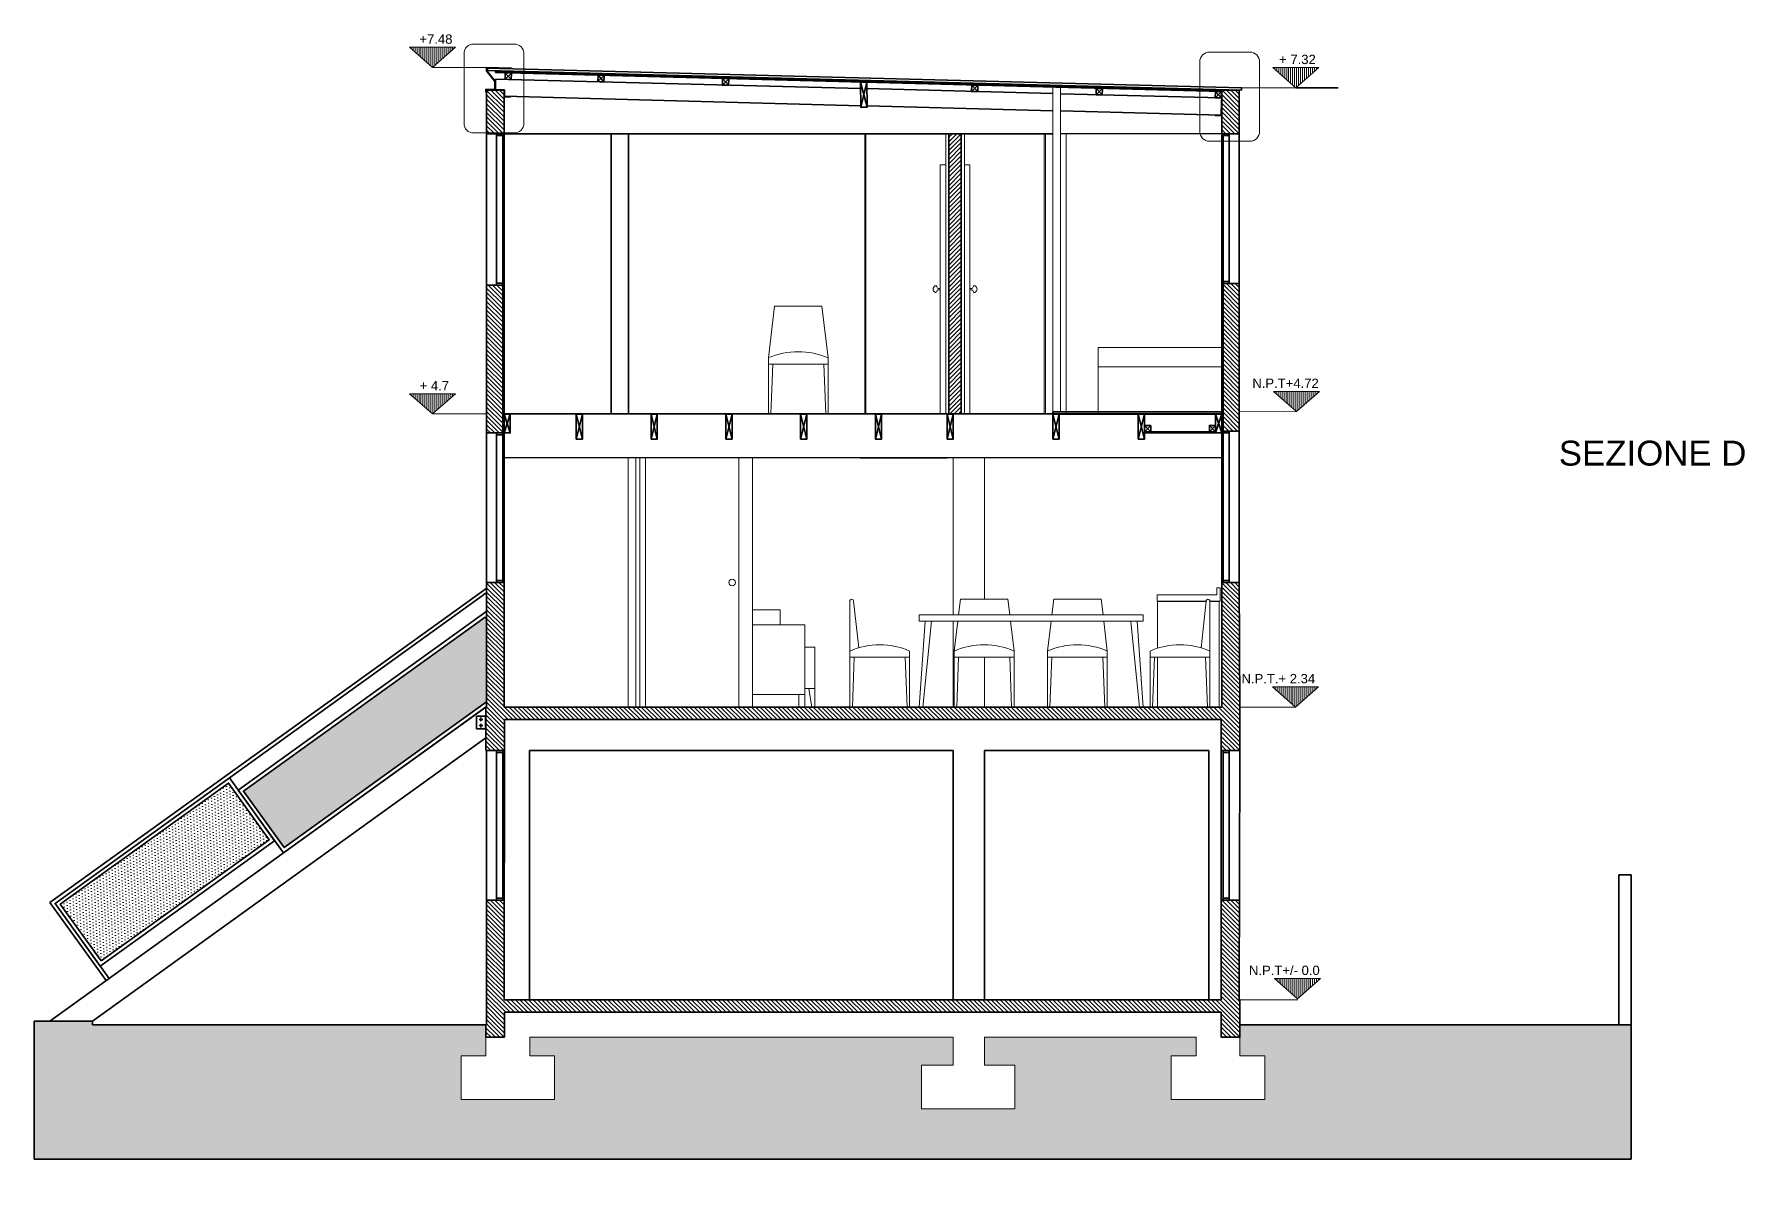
# Model space of a CAD drawing. Header units: inches. Extents: x 270 to 3549, y 15 to 2340.
# Drawn here: x 2176 to 3549, y 15 to 927 of the extents above; entities that cross this region are included whole.
import ezdxf

# ---------------------------------------------------------------- set-up
doc = ezdxf.new("R2010")
doc.units = ezdxf.units.IN
doc.header["$MEASUREMENT"] = 0
for name, color, linetype, lineweight in [('A-ANNO-SYMB', 3, 'Continuous', 18), ('A-ANNO-TEXT', 3, 'Continuous', 18), ('A-ELEV-MBE1', 7, 'Continuous', 35), ('A-FURN', 8, 'Continuous', 18), ('A-SECT-MCUT', 7, 'Continuous', 35), ('A-SECT-PATT', 8, 'Continuous', 18), ('A-WALL-FULL', 7, 'Continuous', 35)]:
    doc.layers.add(name, color=color, linetype=linetype, lineweight=lineweight)
doc.styles.add('Annotativa', font='Arial.ttf')
doc.styles.add('E-ARIAL', font='Arial.ttf')
pattern_1 = [(135, (414.7082, -172.1452), (-1.767767, -1.767767), [])]
pattern_2 = [(135, (-9600.062, -4129.3072), (-1.76776695, -1.76776695), [])]

msp = doc.modelspace()

# ---------------------------------------------------------------- hatches: boundary and pattern name
at = {"layer": 'A-SECT-PATT'}
h = msp.add_hatch(dxfattribs=at)
h.set_pattern_fill('ANSI31', color=256, scale=0.5, angle=225, style=0)
h.set_pattern_definition([(270, (22305.2057, -12266.5472), (1.5875, -3e-15), [])])
h.paths.add_polyline_path([(2514.5, 916.2), (2496.1, 900), (2477.7, 916.2)])
h = msp.add_hatch(dxfattribs=at)
h.set_pattern_fill('ANSI31', color=256, scale=0.5, angle=225, style=0)
h.set_pattern_definition([(270, (21612.4176, -12282.8585), (1.5875, -3e-15), [])])
h.paths.add_polyline_path([(3207.3, 899.9), (3188.9, 883.6), (3170.5, 899.9)])
h = msp.add_hatch(dxfattribs=at)
h.set_pattern_fill('ANSI31', color=256, scale=20, angle=90, style=0)
h.set_pattern_definition(pattern_1)
h.paths.add_polyline_path([(2553.5, 881.7), (2553.5, 847.4), (2539.5, 847.4), (2539.5, 881.7)])
h.paths.add_polyline_path([(2553.5, 847.4), (2553.5, 846.7), (2539.5, 846.7), (2539.5, 847.4)])
h = msp.add_hatch(dxfattribs=at)
h.set_pattern_fill('ANSI31', color=256, scale=20, angle=90, style=0)
h.set_pattern_definition(pattern_1)
h.paths.add_polyline_path([(3143.5, 881.8), (3143.5, 846.8), (3133, 846.8), (3130.5, 846.8), (3130.5, 846.8), (3129.5, 846.8), (3129.5, 881.8)])
h = msp.add_hatch(dxfattribs=at)
h.set_pattern_fill('ANSI31', color=256, scale=20, angle=180)
h.set_pattern_definition([(225, (6845.544, 2208.7426), (1.767767, -1.767767), [])])
h.paths.add_polyline_path([(2915.1, 846.8), (2910.4, 846.8), (2910.4, 621.9), (2920.4, 621.9), (2920.4, 846.8)])
h = msp.add_hatch(dxfattribs=at)
h.set_pattern_fill('ANSI31', color=256, scale=20, angle=90)
h.set_pattern_definition(pattern_2)
h.paths.add_polyline_path([(2539.5, 606.7), (2552.5, 606.7), (2552.5, 725.3), (2539.5, 725.3)])
h = msp.add_hatch(dxfattribs=at)
h.set_pattern_fill('ANSI31', color=256, scale=20, angle=90)
h.set_pattern_definition(pattern_2)
h.paths.add_polyline_path([(3143.5, 726.7), (3135.5, 726.7), (3130.5, 726.7), (3130.5, 608.2), (3135.5, 608.2), (3143.5, 608.2)])
h = msp.add_hatch(dxfattribs=at)
h.set_pattern_fill('ANSI31', color=256, scale=0.5, angle=225, style=0)
h.set_pattern_definition([(270, (22305.2057, -12544.65), (1.5875, -3e-15), [])])
h.paths.add_polyline_path([(2514.5, 638.1), (2496.1, 621.9), (2477.7, 638.1)])
h = msp.add_hatch(dxfattribs=at)
h.set_pattern_fill('ANSI31', color=256, scale=0.5, angle=225, style=0)
h.set_pattern_definition([(270, (21611.8855, -12542.7535), (1.5875, -4e-15), [])])
h.paths.add_polyline_path([(3207.8, 640), (3189.4, 623.7), (3171, 640)])
h = msp.add_hatch(dxfattribs=at)
h.set_pattern_fill('ANSI31', color=256, scale=20, angle=90)
h.set_pattern_definition(pattern_2)
h.paths.add_polyline_path([(2539, 351.8), (2554, 351.8), (2554, 376.7), (3129, 376.7), (3129, 351.8), (3144, 351.8), (3144, 386.7), (3143.5, 486.7), (3129.5, 486.7), (3129.5, 386.7), (3119.9, 386.7), (3119.9, 386.7), (3117.9, 386.7), (3073.9, 386.7), (3073.9, 386.7), (3071.9, 386.7), (3066.5, 386.7), (3066.5, 386.7), (3063.5, 386.7), (2991.6, 386.7), (2991.6, 386.7), (2989.6, 386.7), (2962.8, 386.7), (2962.8, 386.7), (2960.8, 386.7), (2916.8, 386.7), (2916.8, 386.7), (2914.8, 386.7), (2889.5, 386.7), (2889.5, 386.7), (2886.5, 386.7), (2879, 386.7), (2879, 386.7), (2877, 386.7), (2833, 386.7), (2833, 386.7), (2831, 386.7), (2803, 386.7), (2803, 386.7), (2800.5, 386.7), (2795, 386.7), (2795, 386.7), (2790, 386.7), (2553.5, 386.7), (2553.5, 486.7), (2539.5, 486.7), (2539.5, 386.7)])
h = msp.add_hatch(dxfattribs=at)
h.set_pattern_fill('DOTS', color=256, scale=40, angle=362.9169, style=0)
h.set_pattern_definition([(2.91694, (414.7082, -172.1452), (1.1211598, 2.5603712), [0, -2.5])])
h.paths.add_polyline_path([(2538.3, 458.9), (2539.5, 457.4), (2539.5, 446.7), (2539.5, 426.7), (2539.5, 406.7), (2539.5, 390.8), (2377.1, 273.9), (2344.3, 319.3)])
h = msp.add_hatch(dxfattribs=at)
h.set_pattern_fill('ANSI31', color=256, scale=0.5, angle=225, style=0)
h.set_pattern_definition([(270, (21612.719, -12779.7838), (1.5875, -3e-15), [])])
h.paths.add_polyline_path([(3207, 402.9), (3188.6, 386.7), (3170.2, 402.9)])
h = msp.add_hatch(dxfattribs=at)
h.set_pattern_fill('DOTS', color=256, scale=40, angle=362.9169, style=0)
h.set_pattern_definition([(272.916943, (-6901.1531, 4841.521), (2.5603712, -1.1211598), [0, -2.5])])
h.paths.add_polyline_path([(2332.4, 325.7), (2365.1, 280.2), (2230.1, 183), (2197.4, 228.5)])
h = msp.add_hatch(dxfattribs=at)
h.set_pattern_fill('ANSI31', color=256, scale=20, angle=90)
h.set_pattern_definition(pattern_2)
h.paths.add_polyline_path([(3129, 141.8), (3129, 121.8), (3144, 121.8), (3144, 151.8), (3143.5, 151.8), (3143.7, 231.8), (3129, 231.8), (3129, 151.8), (2553.5, 151.8), (2553.5, 171.8), (2553.7, 231.8), (2539.5, 231.8), (2539.5, 131.8), (2539, 131.8), (2539, 121.8), (2554, 121.8), (2554, 141.8)])
h = msp.add_hatch(dxfattribs=at)
h.set_pattern_fill('ANSI31', color=256, scale=0.5, angle=225, style=0)
h.set_pattern_definition([(270, (21611.0252, -13013.9391), (1.5875, -4e-15), [])])
h.paths.add_polyline_path([(3208.7, 168.8), (3190.3, 152.6), (3171.9, 168.8)])
h = msp.add_hatch(dxfattribs=at)
h.set_pattern_fill('DOTS', color=256, scale=100, angle=90, style=0)
h.set_pattern_definition([(360, (894.937, -1210.482), (3.125, 6.25), [0, -6.25])])
h.paths.add_polyline_path([(2176.5, 134.7), (2223.2, 134.7), (2223.2, 131.8), (2539, 131.8), (2539, 121.8), (2539, 106.8), (2519.1, 106.8), (2519.1, 71.8), (2594.1, 71.8), (2594.1, 106.8), (2574.2, 106.8), (2574.2, 121.8), (2914, 121.8), (2914, 99.3), (2909.4, 99.3), (2888.5, 99.3), (2888.5, 64.3), (2963.5, 64.3), (2963.5, 99.3), (2943.6, 99.3), (2939, 99.3), (2939, 121.8), (3108.8, 121.8), (3108.8, 106.8), (3088.9, 106.8), (3088.9, 71.8), (3163.9, 71.8), (3163.9, 106.8), (3144, 106.8), (3144, 121.8), (3144, 131.8), (3458, 131.8), (3458, 23.9), (2176.5, 23.9)])
h.paths.add_polyline_path([(2557, 27.2), (2535.1, 27.2), (2535.1, 15.7), (2557, 15.7)], flags=9)
h.paths.add_polyline_path([(2933.6, 26.1), (2912.5, 26.1), (2912.5, 14.6), (2933.6, 14.6)], flags=9)
h.paths.add_polyline_path([(3145.2, 26.2), (3123.4, 26.2), (3123.4, 14.7), (3145.2, 14.7)], flags=9)

# ---------------------------------------------------------------- linework, layer by layer
for p, q in [((2765.6, 621.9), (2767.6, 621.9)), ((2813.6, 621.9), (2811.6, 621.9)), ((2742, 586.7), (2667, 586.7)), ((2662.5, 386.7), (2662.5, 386.7)), ((2795, 386.7), (2790, 386.7)), ((2803, 386.7), (2800.5, 386.7)), ((2831, 386.7), (2833, 386.7)), ((2879, 386.7), (2877, 386.7)), ((2886.5, 386.7), (2889.5, 386.7)), ((2914.8, 386.7), (2916.8, 386.7)), ((2962.8, 386.7), (2960.8, 386.7)), ((2989.6, 386.7), (2991.6, 386.7)), ((3037.6, 386.7), (3035.6, 386.7)), ((3066.5, 386.7), (3063.5, 386.7)), ((3071.9, 386.7), (3073.9, 386.7)), ((3119.9, 386.7), (3117.9, 386.7))]:
    msp.add_line(p, q)
at = {"layer": 'A-ANNO-SYMB', "ltscale": 0.003}
for p, q in [((2539, 121.8), (2539, 106.8)), ((2574.2, 121.8), (2574.2, 106.8)), ((2914, 121.8), (2574.2, 121.8)), ((2914, 121.8), (2914, 99.3)), ((3108.8, 121.8), (2939, 121.8)), ((2939, 121.8), (2939, 99.3)), ((3108.8, 121.8), (3108.8, 106.8)), ((3144, 121.8), (3144, 106.8)), ((2519.1, 106.8), (2519.1, 71.8)), ((2539, 106.8), (2519.1, 106.8)), ((2594.1, 106.8), (2574.2, 106.8)), ((2594.1, 106.8), (2594.1, 71.8)), ((2888.5, 99.3), (2888.5, 64.3)), ((2888.5, 99.3), (2909.4, 99.3)), ((2909.4, 99.3), (2914, 99.3)), ((2939, 99.3), (2943.6, 99.3)), ((2943.6, 99.3), (2963.5, 99.3)), ((2963.5, 99.3), (2963.5, 64.3)), ((3088.9, 106.8), (3088.9, 71.8)), ((3088.9, 106.8), (3108.8, 106.8)), ((3144, 106.8), (3163.9, 106.8)), ((3163.9, 106.8), (3163.9, 71.8)), ((2594.1, 71.8), (2519.1, 71.8)), ((3088.9, 71.8), (3163.9, 71.8)), ((2888.5, 64.3), (2963.5, 64.3))]:
    msp.add_line(p, q, dxfattribs=at)
at = {"layer": 'A-ANNO-SYMB'}
for points in [[(2496.1, 900), (2514.5, 916.2), (2477.7, 916.2)], [(3188.9, 883.7), (3207.3, 899.9), (3170.5, 899.9)], [(2496.1, 621.9), (2514.5, 638.1), (2477.7, 638.1)], [(3189.4, 623.8), (3207.8, 640), (3171, 640)], [(3188.6, 386.7), (3207, 403), (3170.2, 403)], [(3190.3, 152.6), (3208.7, 168.8), (3171.9, 168.8)]]:
    msp.add_lwpolyline(points, close=True, dxfattribs=at)
at = {"layer": 'A-ANNO-SYMB', "ltscale": 0.003}
for points in [[(2561.7, 918.8), (2529.1, 918.8, 0.414214), (2521.4, 911.1), (2521.4, 855.1, 0.414214), (2529.1, 847.4), (2561.7, 847.4, 0.414214), (2569.4, 855.1), (2569.4, 911.1, 0.414214)], [(3152.1, 912.3), (3119.5, 912.3, 0.414214), (3111.8, 904.6), (3111.8, 848.6, 0.414214), (3119.5, 840.8), (3152.1, 840.8, 0.414214), (3159.8, 848.6), (3159.8, 904.6, 0.414214)]]:
    msp.add_lwpolyline(points, format="xyb", close=True, dxfattribs=at)
at = {"layer": 'A-ANNO-SYMB'}
for points in [[(2539.5, 900), (2539.5, 900), (2512.2, 900), (2496.3, 900)], [(3188.9, 883.7), (3188.9, 883.7), (3173, 883.7), (3140.9, 883.6)], [(2539.5, 621.9), (2539.5, 621.9), (2512.2, 621.9), (2496.1, 621.9)], [(3143.5, 623.7), (3143.5, 623.7), (3189.4, 623.8), (3179.1, 623.7)], [(3143.5, 386.7), (3143.5, 386.7), (3188.6, 386.7), (3188.6, 386.7)], [(3143.5, 151.8), (3143.5, 151.8), (3190.5, 151.8), (3190.5, 151.8)]]:
    msp.add_lwpolyline(points, dxfattribs=at)
at = {"layer": 'A-ELEV-MBE1'}
for p, q in [((2540.2, 899.4), (2540.1, 897.6)), ((3145.2, 881.8), (2540.1, 897.6)), ((3145.2, 883.6), (2540.2, 899.4)), ((2559.6, 899.4), (2559.6, 899.1)), ((2538.8, 880.1), (2539.1, 880.1)), ((2839.7, 883), (2546.6, 890.6)), ((2546.7, 881.9), (2554, 881.9)), ((2553.5, 881.4), (2553.8, 881.4)), ((2554, 881.9), (2554, 876.9)), ((2994.2, 879.1), (2844.7, 883)), ((3129.1, 875.5), (3000.2, 878.8)), ((3129.4, 881.8), (3129.3, 866.8)), ((3129.4, 881.8), (3129.5, 881.8)), ((3145.2, 883.6), (3145.2, 881.8)), ((3188.9, 883.7), (3222.8, 883.7)), ((2839.8, 869.3), (2554, 876.9)), ((2558.5, 876.7), (2558.5, 876.4)), ((2993.9, 865.3), (2844.8, 869.2)), ((3128.9, 861.8), (3000.4, 865.2)), ((3129.3, 866.8), (3128.9, 866.8)), ((3128.9, 866.8), (3128.9, 861.8)), ((3129.4, 866.4), (3129.1, 866.4)), ((3124.4, 861.7), (3124.4, 861.4)), ((2539.5, 486.7), (2539.5, 846.7)), ((2539.5, 846.7), (2553.5, 846.7)), ((2547.5, 725.3), (2547.5, 846.7)), ((2547.5, 845.3), (2552.5, 845.3)), ((2552.5, 486.7), (2552.5, 846.7)), ((2553.5, 846.8), (2994, 846.8)), ((2553.5, 846.7), (2553.5, 586.7)), ((3000, 846.8), (3129.5, 846.9)), ((3129.5, 826.7), (3129.5, 846.8)), ((3130.5, 486.7), (3130.5, 846.8)), ((3135.5, 846.8), (3130.5, 846.8)), ((3135.5, 845.3), (3130.5, 845.3)), ((3135.5, 726.7), (3135.5, 846.8)), ((3143.5, 826.7), (3143.5, 846.8)), ((3129.5, 826.7), (3129.5, 766.7)), ((3143.5, 806.7), (3143.5, 826.7)), ((3143.5, 786.7), (3143.5, 806.7)), ((3143.5, 486.7), (3143.5, 786.7)), ((3129.5, 766.7), (3129.5, 746.7)), ((3129.5, 746.7), (3129.5, 726.7)), ((3135.5, 728.2), (3130.5, 728.2)), ((2539.5, 725.3), (2552.5, 725.3)), ((2547.5, 726.8), (2552.5, 726.8)), ((3129.5, 726.7), (3129.5, 586.7)), ((3135.5, 726.7), (3130.5, 726.7)), ((2553.5, 646.7), (2553.5, 626.7)), ((2553.5, 626.7), (2553.5, 606.7)), ((2553.5, 621.9), (3129.5, 621.9)), ((2994, 621.7), (2994, 623.7)), ((2994, 623.7), (3129.5, 623.7)), ((2994, 621.7), (3129.5, 621.7)), ((3129.5, 623.7), (3129.5, 621.7)), ((2539.5, 606.7), (2552.5, 606.7)), ((2547.5, 486.7), (2547.5, 606.7)), ((2547.5, 605.2), (2552.5, 605.2)), ((2552.5, 606.7), (2553.5, 606.7)), ((2553, 607.2), (2553, 607.2)), ((3124.5, 607.7), (3067.5, 607.7)), ((3124.5, 606.7), (3067.5, 606.7)), ((3130.5, 606.7), (3129.5, 606.7)), ((3135.5, 608.2), (3130.5, 608.2)), ((3135.5, 606.7), (3130.5, 606.7)), ((3135.5, 486.7), (3135.5, 608.2)), ((2553.5, 586.9), (3129.5, 586.7)), ((2553.5, 586.7), (2553.5, 566.7)), ((2839.2, 586.7), (2909.2, 586.7)), ((3129.5, 586.7), (3129.5, 566.7)), ((2553.5, 566.7), (2553.5, 546.7)), ((3129.5, 566.7), (3129.5, 546.7)), ((2553.5, 546.7), (2553.5, 526.7)), ((3129.5, 546.7), (3129.5, 526.7)), ((2553.5, 526.7), (2553.5, 486.7)), ((3129.5, 526.7), (3129.5, 486.7)), ((2539, 481.7), (2189, 229.8)), ((2539, 481.7), (2539.5, 481.7)), ((2553.5, 486.7), (2539.5, 486.7)), ((2547.5, 488.2), (2552.5, 488.2)), ((2547.5, 486.7), (2552.5, 486.7)), ((3129.5, 486.7), (3143.5, 486.7)), ((3129.5, 486.7), (3143.5, 486.7)), ((3135.5, 488.2), (3130.5, 488.2)), ((3135.5, 486.7), (3130.5, 486.7)), ((3143.5, 486.7), (3138.5, 486.7)), ((2539, 478), (2193.2, 229.2)), ((2539, 478), (2539.5, 478)), ((2539, 386.7), (2189, 134.7)), ((2539, 362.1), (2539, 386.7)), ((2531.5, 379.3), (2531.5, 369.3)), ((2531.5, 379.3), (2539, 379.3)), ((2533.5, 376.8), (2536.5, 376.8)), ((2533.5, 371.8), (2536.5, 371.8)), ((2535, 375.3), (2535, 378.3)), ((2535, 373.3), (2535, 370.3)), ((2538.5, 379.3), (2538.5, 369.3)), ((2539, 362.1), (2223.2, 134.7)), ((2531.5, 369.3), (2539, 369.3)), ((2554, 351.8), (2539, 351.8)), ((2553.5, 351.8), (2539.5, 351.8)), ((2539.5, 351.8), (2539.5, 331.8)), ((2547.5, 351.8), (2552.5, 351.8)), ((2547.5, 231.8), (2547.5, 351.8)), ((2547.5, 350.3), (2552.5, 350.3)), ((2574, 151.8), (2574, 351.8)), ((3119, 351.8), (3119, 151.8)), ((3130.5, 231.8), (3130.5, 351.8)), ((3135.5, 351.8), (3130.5, 351.8)), ((3135.5, 350.3), (3130.5, 350.3)), ((3135.5, 231.8), (3135.5, 351.8)), ((2539.5, 331.8), (2539.5, 311.8)), ((2539.5, 311.8), (2539.5, 331.8)), ((2539.5, 311.8), (2539.5, 291.8)), ((2539.5, 291.8), (2539.5, 311.8)), ((2539.5, 271.8), (2539.5, 291.8)), ((2539.5, 251.8), (2539.5, 271.8)), ((2539.5, 271.8), (2539.5, 251.8)), ((2539.5, 251.8), (2539.5, 231.8)), ((3448, 141.8), (3448, 252)), ((3448, 252), (3458, 252)), ((3448, 131.8), (3448, 252)), ((3448, 252), (3458, 252)), ((3458, 252), (3458, 141.8)), ((3458, 252), (3458, 131.8)), ((2189, 229.8), (2234.1, 167.2)), ((2193.2, 229.2), (2236.5, 169)), ((2539.5, 231.8), (2553.7, 231.8)), ((2547.5, 233.3), (2552.5, 233.3)), ((3135.5, 233.3), (3130.5, 233.3)), ((3135.5, 231.8), (3130.5, 231.8)), ((2553.5, 151.8), (2553.5, 171.8)), ((2176.5, 134.7), (2176.5, 23.9)), ((2223.2, 134.7), (2176.5, 134.7)), ((2223.2, 134.7), (2223.2, 131.8)), ((2223.2, 131.8), (2539, 131.8)), ((3144, 131.8), (3458, 131.8)), ((3458, 131.8), (3458, 23.9)), ((2176.5, 23.9), (3458, 23.9))]:
    msp.add_line(p, q, dxfattribs=at)
for points in [[(2559.6, 899.4), (2539.5, 900), (2539.5, 897.3), (2546.1, 888.8), (2546.1, 882.4), (2538.8, 882.4), (2538.8, 880.1)], [(2559.6, 899.1), (2539.8, 899.7), (2539.8, 897.4), (2546.4, 888.9), (2546.4, 882.1), (2539.1, 882.1), (2539.1, 880.1)], [(2546.6, 890.6), (2546.7, 881.9)], [(2553.5, 881.4), (2553.5, 876.4), (2558.5, 876.4), (2558.5, 876.4)], [(2553.8, 881.4), (2553.8, 876.7), (2558.5, 876.7)], [(3129.4, 866.4), (3129.4, 861.4), (3124.4, 861.4), (3124.4, 861.4)], [(3129.1, 866.4), (3129.1, 861.7), (3124.4, 861.7)], [(2539.5, 462.5), (2539, 463.1), (2340.2, 320), (2376.4, 269.7), (2539.5, 387.1)], [(2539.5, 457.4), (2538.3, 458.9), (2344.3, 319.3), (2377.1, 273.9), (2539.5, 390.8)], [(2574, 351.8), (2914, 351.8)], [(2914, 351.8), (2914, 151.8), (2939, 151.8), (2939, 351.8)], [(2939, 351.8), (3119, 351.8)]]:
    msp.add_lwpolyline(points, dxfattribs=at)
for points in [[(2229.4, 178.8), (2369.3, 279.5), (2333.1, 329.8), (2193.2, 229.2)], [(2230.1, 183), (2365.1, 280.2), (2332.4, 325.7), (2197.4, 228.5)]]:
    msp.add_lwpolyline(points, close=True, dxfattribs=at)
for centre in [(2535, 376.8), (2535, 371.8)]:
    msp.add_circle(centre, 0.5, dxfattribs=at)
at = {"layer": 'A-FURN'}
for p, q in [((2765.6, 666.9), (2770.6, 708.4)), ((2770.6, 708.4), (2808.6, 708.4)), ((2813.6, 666.9), (2808.6, 708.4)), ((3030.3, 621.7), (3030.3, 675.2)), ((3030.3, 675.2), (3129.5, 675.2)), ((2765.6, 621.9), (2765.6, 666.9)), ((2813.6, 661.9), (2765.6, 661.9)), ((2769.1, 661.9), (2767.6, 621.9)), ((2810.1, 661.9), (2811.6, 621.9)), ((2813.6, 621.9), (2813.6, 666.9)), ((3030.3, 659.7), (3129.5, 659.7)), ((3125.6, 476.7), (3125.6, 482.3)), ((3125.6, 482.3), (3125.6, 476.7)), ((3128.1, 482.3), (3125.6, 482.3)), ((3128.1, 482.3), (3128.1, 471.7)), ((2831, 426.7), (2831, 471.7)), ((2834, 471.7), (2838.1, 434.3)), ((2918.3, 460.7), (2919.8, 473.2)), ((2919.8, 473.2), (2957.8, 473.2)), ((2959.3, 460.7), (2957.8, 473.2)), ((2993.1, 460.7), (2994.6, 473.2)), ((2994.6, 473.2), (3032.6, 473.2)), ((3034.2, 460.7), (3032.6, 473.2)), ((3077.6, 476.7), (3077.6, 471.7)), ((3077.6, 476.7), (3125.6, 476.7)), ((3077.6, 471.7), (3116.9, 471.7)), ((3077.9, 471.3), (3077.9, 434)), ((3077.9, 471.3), (3116.9, 471.3)), ((3116.9, 471.7), (3112.8, 434.3)), ((3119.9, 471.7), (3128.1, 471.7)), ((3119.9, 426.7), (3119.9, 471.7)), ((3119.9, 471.3), (3127.4, 471.3)), ((3127.4, 471.3), (3127.4, 386.7)), ((2753, 464.7), (2775, 464.7)), ((2775, 464.7), (2775, 452.7)), ((2886.5, 460.7), (3066.5, 460.7)), ((2886.5, 455.7), (2886.5, 460.7)), ((3066.5, 455.7), (2886.5, 455.7)), ((2891.5, 455.7), (2886.5, 386.7)), ((2896.5, 455.7), (2889.5, 386.7)), ((2914.8, 431.7), (2917.7, 455.7)), ((2962.8, 431.7), (2959.9, 455.7)), ((2989.6, 431.7), (2992.5, 455.7)), ((3037.6, 431.7), (3034.8, 455.7)), ((3056.6, 455.4), (3063.5, 386.7)), ((3061.5, 455.7), (3066.5, 386.7)), ((3066.5, 460.7), (3066.5, 455.7)), ((2795, 452.7), (2753, 452.7)), ((2795, 386.7), (2795, 452.7)), ((2803, 434.7), (2795, 434.7)), ((2803, 401.7), (2803, 434.7)), ((2831, 386.7), (2831, 426.7)), ((2831, 426.7), (2879, 426.7)), ((2834.5, 426.7), (2833, 386.7)), ((2875.5, 426.7), (2877, 386.7)), ((2879, 426.7), (2879, 431.7)), ((2879, 426.7), (2879, 386.7)), ((2914.8, 386.7), (2914.8, 431.7)), ((2962.8, 426.7), (2914.8, 426.7)), ((2918.3, 426.7), (2916.8, 386.7)), ((2939, 386.7), (2939, 426.7)), ((2959.3, 426.7), (2960.8, 386.7)), ((2962.8, 386.7), (2962.8, 431.7)), ((2989.6, 386.7), (2989.6, 431.7)), ((3037.6, 426.7), (2989.6, 426.7)), ((2993.1, 426.7), (2991.6, 386.7)), ((3034.1, 426.7), (3035.6, 386.7)), ((3037.6, 386.7), (3037.6, 431.7)), ((3071.9, 426.7), (3071.9, 431.7)), ((3119.9, 426.7), (3071.9, 426.7)), ((3071.9, 426.7), (3071.9, 386.7)), ((3075.4, 426.7), (3073.9, 386.7)), ((3077.9, 426.7), (3077.9, 386.7)), ((3116.4, 426.7), (3117.9, 386.7)), ((3119.9, 386.7), (3119.9, 426.7)), ((2803, 401.7), (2795, 401.7)), ((2798, 401.7), (2800.5, 386.7)), ((2803, 401.7), (2803, 386.7)), ((2790, 396.7), (2753, 396.7)), ((2790, 386.7), (2790, 396.7)), ((2790, 396.7), (2795, 396.7))]:
    msp.add_line(p, q, dxfattribs=at)
msp.add_lwpolyline([(3081.1, 471.3), (3081.1, 471.7)], dxfattribs=at)
for centre, radius, start, end in [((2789.6, 611.8), 60.1, 66.4614, 113.5386), ((2832.5, 471.7), 1.5, 0, 180), ((3118.4, 471.7), 1.5, 0, 180), ((2855, 376.6), 60.1, 66.4634, 113.5366), ((2938.8, 376.6), 60.1, 66.4614, 113.5386), ((3013.6, 376.6), 60.1, 66.4614, 113.5386), ((3095.9, 376.6), 60.1, 66.4634, 113.5366)]:
    msp.add_arc(centre, radius, start, end, dxfattribs=at)
at = {"layer": 'A-SECT-MCUT'}
for p, q in [((2842.1, 889.3), (2546.6, 896.9)), ((2546.6, 895.9), (2546.6, 896.9)), ((2842.1, 888.3), (2546.6, 895.9)), ((2559.4, 895.5), (2554.3, 890.5)), ((2554.4, 895.6), (2559.3, 890.4)), ((2633.9, 893.5), (2628.7, 888.6)), ((2628.9, 893.7), (2633.7, 888.4)), ((2733.8, 890.8), (2728.7, 885.9)), ((2728.8, 891), (2733.7, 885.7)), ((2839.6, 888.1), (2844.8, 868.1)), ((2844.6, 888.1), (2839.8, 868.1)), ((2842.1, 888.3), (2842.1, 889.3)), ((3129.4, 881.8), (2842.4, 889.3)), ((2842.4, 888.3), (2842.4, 889.3)), ((3129.4, 880.8), (2842.4, 888.3)), ((2842.4, 888.1), (2842.4, 888.1)), ((2933.8, 885.8), (2928.6, 880.8)), ((2928.8, 885.9), (2933.6, 880.7)), ((3033.7, 883), (3028.6, 878.1)), ((3028.7, 883.1), (3033.6, 877.9)), ((3129.3, 880.7), (3124.1, 875.7)), ((3124.3, 880.8), (3129.1, 875.6)), ((2639.5, 621.9), (2639.5, 846.8)), ((2653.5, 846.8), (2653.5, 621.9)), ((2910.4, 846.8, 0), (2910.4, 621.9)), ((2920.4, 621.8, 0), (2920.4, 846.8)), ((2558.5, 621.7), (2553.5, 606.7)), ((2553.5, 621.7), (2558.5, 606.7)), ((2616.5, 621.7), (2611.5, 601.7)), ((2611.5, 621.7), (2616.5, 601.7)), ((2676.5, 621.7), (2671.5, 601.7)), ((2671.5, 621.7), (2676.5, 601.7)), ((2736.5, 621.7), (2731.5, 601.7)), ((2731.5, 621.7), (2736.5, 601.7)), ((2796.5, 621.7), (2791.5, 601.7)), ((2791.5, 621.7), (2796.5, 601.7)), ((2856.5, 621.7), (2851.5, 601.7)), ((2851.5, 621.7), (2856.5, 601.7)), ((2914, 621.7), (2909, 601.7)), ((2909, 621.7), (2914, 601.7)), ((2994, 621.7), (2999, 601.7)), ((2999, 621.7), (2994, 601.7)), ((3062.5, 621.7), (3067.5, 601.7)), ((3067.5, 621.7), (3062.5, 601.7)), ((3124.5, 621.7), (3129.5, 606.7)), ((3129.5, 621.7), (3124.5, 606.7)), ((3067.5, 612.7), (3072.5, 607.7)), ((3072.5, 612.7), (3067.5, 607.7)), ((3119.5, 612.7), (3124.5, 607.7)), ((3124.5, 612.7), (3119.5, 607.7)), ((2539, 386.7), (2539, 351.8)), ((3129.5, 386.7), (2553.5, 386.7)), ((3144, 351.8), (3144, 386.7)), ((2554, 376.7), (3129, 376.7)), ((2554, 351.8), (2554, 376.7)), ((3129, 376.7), (3129, 351.8)), ((2539, 351.8), (2554, 351.8)), ((3129, 351.8), (3144, 351.8)), ((2554, 141.8), (2554, 121.8)), ((2554, 121.8), (2539, 121.8))]:
    msp.add_line(p, q, dxfattribs=at)
for points in [[(2559.4, 895.5), (2554.4, 895.6), (2554.3, 890.5), (2559.3, 890.4)], [(2633.9, 893.5), (2628.9, 893.7), (2628.7, 888.6), (2633.7, 888.4)], [(2553.5, 881.7), (2539.5, 881.7), (2539.5, 846.7), (2553.5, 846.7)], [(2733.8, 890.8), (2728.8, 891), (2728.7, 885.9), (2733.7, 885.7)], [(2844.6, 888.1), (2839.6, 888.1), (2839.8, 868.1), (2844.8, 868.1)], [(2933.8, 885.8), (2928.8, 885.9), (2928.6, 880.8), (2933.6, 880.7)], [(3033.7, 883), (3028.7, 883.1), (3028.6, 878.1), (3033.6, 877.9)], [(3129.3, 880.7), (3124.3, 880.8), (3124.1, 875.7), (3129.1, 875.6)], [(3143.5, 881.8), (3129.5, 881.8), (3129.5, 846.8), (3143.5, 846.8)], [(2553.5, 621.7), (2558.5, 621.7), (2558.5, 606.7), (2553.5, 606.7)], [(2611.5, 621.7), (2616.5, 621.7), (2616.5, 601.7), (2611.5, 601.7)], [(2671.5, 621.7), (2676.5, 621.7), (2676.5, 601.7), (2671.5, 601.7)], [(2731.5, 621.7), (2736.5, 621.7), (2736.5, 601.7), (2731.5, 601.7)], [(2791.5, 621.7), (2796.5, 621.7), (2796.5, 601.7), (2791.5, 601.7)], [(2851.5, 621.7), (2856.5, 621.7), (2856.5, 601.7), (2851.5, 601.7)], [(2909, 621.7), (2914, 621.7), (2914, 601.7), (2909, 601.7)], [(2994, 621.7), (2999, 621.7), (2999, 601.7), (2994, 601.7)], [(3062.5, 621.7), (3067.5, 621.7), (3067.5, 601.7), (3062.5, 601.7)], [(3124.5, 621.7), (3129.5, 621.7), (3129.5, 606.7), (3124.5, 606.7)]]:
    msp.add_lwpolyline(points, close=True, dxfattribs=at)
for points in [[(3072.5, 612.7), (3072.5, 607.7), (3067.5, 607.7), (3067.5, 612.7), (3072.5, 612.7)], [(3124.5, 612.7), (3124.5, 607.7), (3119.5, 607.7), (3119.5, 612.7), (3124.5, 612.7)], [(2553.5, 151.8), (3129, 151.8)], [(3144, 151.8), (3144, 151.8), (3144, 151.8), (3144, 121.8), (3129, 121.8), (3129, 141.8)], [(3129, 141.8), (2554, 141.8)]]:
    msp.add_lwpolyline(points, dxfattribs=at)
at = {"layer": 'A-SECT-PATT'}
for p, q in [((2994, 623.7), (2994, 884.3)), ((3000, 623.7), (3000, 884.2)), ((2842.9, 846.8), (2842.9, 621.9)), ((2843.9, 621.9), (2843.9, 846.8)), ((2907.9, 846.8), (2907.9, 621.9)), ((2922.9, 846.8), (2922.9, 621.8)), ((2986.9, 846.8), (2986.9, 621.7)), ((2987.9, 846.8), (2987.9, 621.7)), ((3004.7, 621.7), (3004.7, 846.8)), ((2903.4, 821.9), (2903.4, 621.8)), ((2903.4, 821.9), (2907.9, 821.9)), ((2922.9, 821.9), (2927.4, 821.9)), ((2927.4, 621.8), (2927.4, 821.9)), ((2903.4, 722.6), (2901.9, 722.6)), ((2903.4, 721.6), (2901.9, 721.6)), ((2927.4, 722.6), (2928.8, 722.6)), ((2927.4, 721.6), (2928.8, 721.6)), ((2653, 386.7), (2653, 586.9)), ((2659.3, 386.7), (2659.3, 586.9)), ((2662.5, 386.7), (2662.5, 586.9)), ((2667, 386.7), (2667, 586.9)), ((2742, 386.7), (2742, 586.9)), ((2753, 386.7), (2753, 586.9)), ((2914, 460.7), (2914, 586.9)), ((2939, 473.2), (2939, 586.9)), ((2914, 386.7), (2914, 455.7))]:
    msp.add_line(p, q, dxfattribs=at)
msp.add_circle((2736.6, 486.7), 2.7, dxfattribs=at)
for centre, radius, start, end in [((2900.7, 722.1), 2.94, 111.8967, 180), ((2900.7, 722.1), 2.94, 180, 248.1033), ((2899.8, 723.9), 1, 35.8417, 122.6179), ((2899.8, 720.3), 1, 237.3821, 324.1583), ((2902.7, 724.5), 2, 180, 248.9792), ((2902.7, 719.8), 2, 111.0208, 180), ((2928.1, 724.5), 2, 291.0208, 0), ((2928.1, 719.8), 2, 0, 68.9792), ((2930.9, 723.9), 1, 57.3821, 144.1583), ((2930.9, 720.3), 1, 215.8417, 302.6179), ((2930.1, 722.1), 2.94, 0, 68.1033), ((2930.1, 722.1), 2.94, 291.8967, 0)]:
    msp.add_arc(centre, radius, start, end, dxfattribs=at)
at = {"layer": 'A-WALL-FULL'}
for p, q in [((3135.5, 726.7), (3143.5, 726.7)), ((3135.5, 608.2), (3143.5, 608.2)), ((2539.5, 486.7), (2539.5, 386.7)), ((2553.5, 486.7), (2553.5, 386.7)), ((3129.5, 486.7), (3129.5, 386.7)), ((3143.5, 486.7), (3144, 386.7)), ((2552.5, 351.8), (2552.5, 231.8)), ((2553.5, 171.8), (2554, 351.8)), ((3129, 351.8), (3129, 151.8)), ((3144, 351.8), (3143.5, 151.8)), ((2539.5, 231.8), (2539.5, 131.8)), ((3129, 231.8), (3143.7, 231.8)), ((2539.5, 131.8), (2539, 131.8)), ((2539, 121.8), (2539, 131.8))]:
    msp.add_line(p, q, dxfattribs=at)

# ---------------------------------------------------------------- texts
at = {"layer": 'A-ANNO-TEXT', "style": 'E-ARIAL'}
for s, p in [('+7.48', (2485.6, 919)), ('+ 7.32', (3175.5, 902.7)), ('+ 4.7', (2485.8, 640.9)), ('N.P.T+4.72', (3154, 642.8)), ('N.P.T.+ 2.34', (3145.3, 405.8)), ('N.P.T+/- 0.0', (3151.3, 171.7))]:
    msp.add_text(s, height=7.5, dxfattribs=at).set_placement(p)
at = {"layer": 'A-FURN', "insert": (3399.9, 600.5), "char_height": 20, "attachment_point": 1, "style": 'Annotativa'}
msp.add_mtext_dynamic_manual_height_columns('SEZIONE D', width=183.259, gutter_width=100, heights=[0], dxfattribs=at)

doc.saveas('drawing.dxf')
